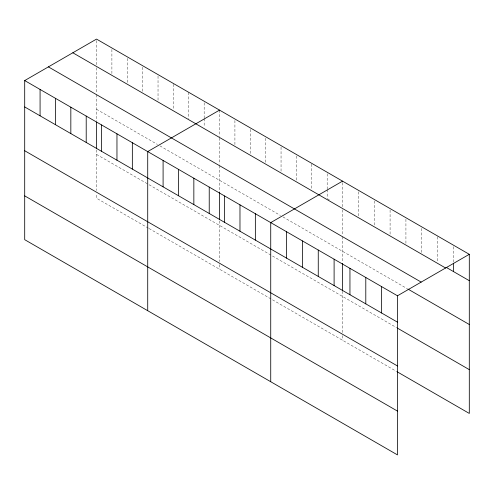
<?xml version="1.0" encoding="UTF-8"?>
<svg xmlns="http://www.w3.org/2000/svg" width="494" height="494" viewBox="0 0 494 494"><rect width="100%" height="100%" fill="white"/><g stroke="black" fill="none" stroke-linecap="round" stroke-linejoin="round"><path stroke-width="0.37" stroke-dasharray="2.47 1.85" d="M96.521 67.783L96.521 93.144M219.54 138.036L219.54 164.169M327.176 198.644L329.739 200.126M96.521 109.279L157.388 144.421M159.951 145.903L280.407 215.446M282.969 216.928L407.247 288.675M96.521 154.412L148.422 184.373M149.058 184.744L396.688 327.707M148.422 228.179L96.521 198.218L96.521 193.605M149.058 228.549L396.688 371.513M453.455 246.679L453.455 262.505M437.616 236.78L437.616 261.653M421.771 228.382L421.771 253.255M405.926 219.237L405.926 244.11M390.087 210.092L390.087 234.965M374.242 200.941L374.242 225.82M358.397 191.796L358.397 216.668M342.558 182.65L342.558 206.77M342.558 209.827L342.558 235.187M342.558 236.725L342.558 262.61M342.558 291.194L342.558 332.579M342.558 335.648L342.558 340.261M327.176 173.771L327.176 188.844M327.176 189.603L327.176 197.89M311.8 164.138L311.8 189.77M296.425 156.018L296.425 180.89M281.049 147.138L281.049 172.011M265.667 138.258L265.667 163.131M250.291 129.385L250.291 154.258M234.916 120.505L234.916 145.378M219.54 110.119L219.54 136.498M219.54 165.7L219.54 192.339M219.54 220.923L219.54 261.554M219.54 264.63L219.54 269.242M204.164 102.752L204.164 117.825M204.164 118.579L204.164 126.865M188.782 92.366L188.782 118.745M173.406 84.239L173.406 109.112M158.031 76.113L158.031 100.986M142.655 67.24L142.655 92.112M127.279 58.36L127.279 83.233M111.897 49.48L111.897 74.353M96.521 40.607L96.521 65.48M96.521 94.681L96.521 121.314M96.521 149.898L96.521 190.53"/><path stroke-width="0.74" d="M24.7 80.565L397.479 295.783L397.479 454.906L24.7 239.683L24.7 80.565L96.521 39.094L469.3 254.317L469.3 413.435L397.349 371.896M219.54 110.119L147.718 151.584L147.718 310.707M342.558 181.144L270.731 222.609L270.731 381.726M397.479 295.783L469.3 254.317M446.193 267.359L469.3 280.697M72.822 52.778L445.6 268.001M48.4 66.881L421.178 282.099M407.908 289.058L469.3 324.502M24.7 106.945L397.479 322.162M397.349 328.09L469.3 369.636M24.7 150.744L397.479 365.968M24.7 195.877L397.479 411.101M453.455 263.259L453.455 271.552M381.634 286.637L381.634 313.017M365.795 277.492L365.795 303.872M349.95 268.341L349.95 294.727M342.558 263.364L342.558 290.441M334.105 259.196L334.105 285.575M318.26 250.05L318.26 276.43M302.421 240.905L302.421 267.285M286.576 231.754L286.576 258.134M255.355 213.729L255.355 240.109M239.979 204.856L239.979 231.235M224.603 195.976L224.603 222.356M219.54 192.339L219.54 219.416M209.228 187.096L209.228 213.476M193.846 178.217L193.846 204.602M178.47 169.343L178.47 195.723M163.094 160.464L163.094 186.843M132.343 142.71L132.343 169.09M116.961 133.831L116.961 160.21M101.585 124.951L101.585 151.331M96.521 122.067L96.521 148.398M86.209 116.071L86.209 142.457M70.833 107.198L70.833 133.578M55.452 98.318L55.452 124.698M40.076 89.439L40.076 115.818"/></g></svg>
